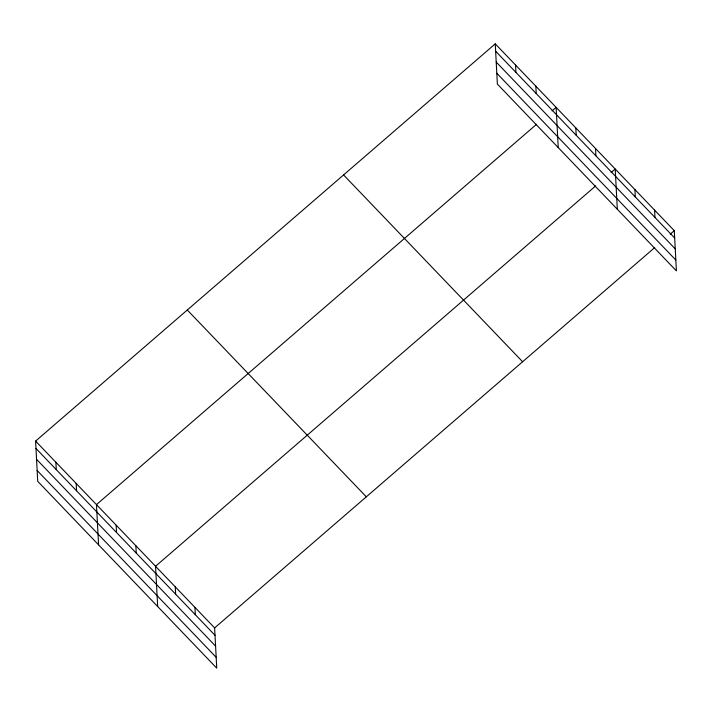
<?xml version="1.0" encoding="UTF-8"?>
<svg xmlns="http://www.w3.org/2000/svg" width="712" height="712" viewBox="0 0 712 712"><rect width="100%" height="100%" fill="white"/><g stroke="black" fill="none" stroke-linecap="round" stroke-linejoin="round"><path stroke-width="1.07" d="M35.6 441.102L214.632 627.922L216.742 668.15L37.709 481.33L35.6 441.102L495.258 43.85L674.291 230.67L676.4 270.898L497.368 84.078L495.258 43.85M536.554 124.289L96.467 504.621L98.576 544.849M552.049 110.894L556.134 107.37L558.235 147.598M595.641 185.939L155.554 566.271L157.663 606.499M611.136 172.544L615.212 169.02L617.322 209.248M214.632 627.922L654.72 247.589M670.214 234.195L674.291 230.67M495.641 51.219L674.682 238.039M496.211 62.06L675.243 248.88M496.798 73.238L675.83 260.058M343.576 174.947L522.608 361.758M187.292 310.005L366.324 496.825M35.983 448.471L215.015 635.291M36.552 459.311L215.585 646.131M37.14 470.49L216.172 657.309M654.595 210.12L654.987 217.489M634.908 189.57L635.291 196.939M595.517 148.47L595.899 155.839M575.821 127.92L576.213 135.289M535.842 86.197L536.225 93.566M515.55 65.023L515.933 72.393M194.937 607.372L195.328 614.741M175.25 586.822L175.633 594.191M135.859 545.721L136.241 553.091M116.163 525.171L116.554 532.54M76.184 483.448L76.567 490.817M55.892 462.275L56.275 469.644"/></g></svg>
